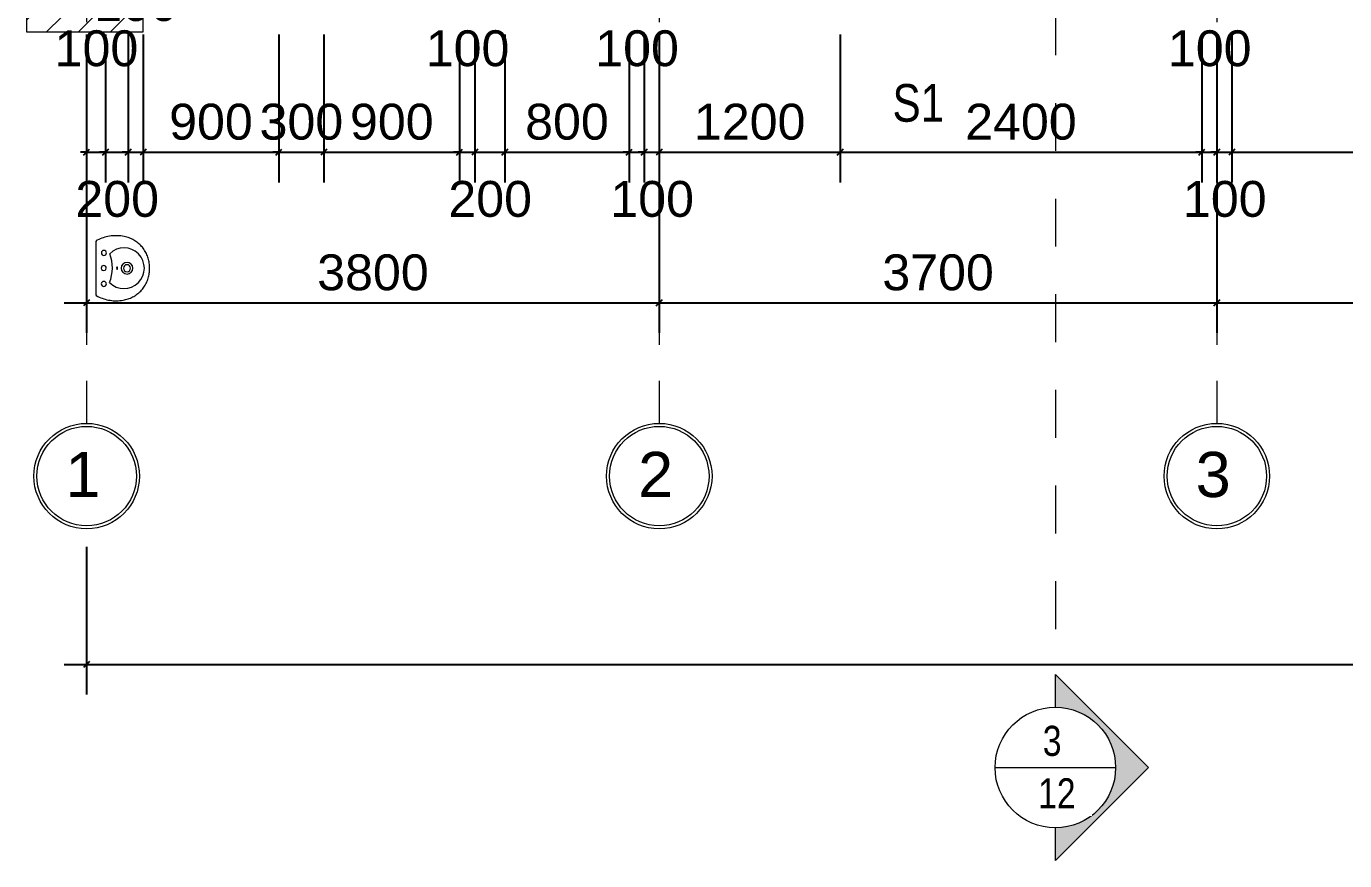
# Model space of a CAD drawing. Header units: millimetres. Extents: x -20510 to 108935, y -243239 to 20306.
# Drawn here: x 150 to 8898, y -40903 to -35365 of the extents above; entities that cross this region are included whole.
import ezdxf

# ---------------------------------------------------------------- set-up
doc = ezdxf.new("R2010")
doc.units = ezdxf.units.MM
for name, pattern in [('Abgebrochen', [714.375, 476.25, -238.125]), ('Aligning Line', [635, 317.5, -317.5]), ('Hidden', [714.375, 476.25, -238.125])]:
    doc.linetypes.add(name, pattern=pattern)
for name, color, linetype, lineweight in [('A-ANNO-DIMS', 1, 'Continuous', 9), ('A-WALL', 7, 'Continuous', 25), ('A-WALL-PATT', 8, 'Continuous', 18), ('G-ANNO-SYMB', 6, 'Abgebrochen', 9), ('G-ANNO-TEXT', 2, 'Continuous', 9), ('P-SANR-FIXT', 3, 'Continuous', 9), ('S-GRID', 1, 'Continuous', 9), ('S-GRID-IDEN', 1, 'Continuous', 9)]:
    doc.layers.add(name, color=color, linetype=linetype, lineweight=lineweight)
doc.styles.add('Arial', font='arial.ttf', dxfattribs={"width": 0.8, "height": 250})
doc.styles.add('Arial_2', font='arial.ttf', dxfattribs={"height": 300})
doc.styles.add('Arial_3', font='arial.ttf', dxfattribs={"width": 0.8, "height": 250})
doc.styles.add('Arial_5', font='arial.ttf', dxfattribs={"height": 238.125})
doc.dimstyles.new('SecretInternalLinAngDimStyle5p4736185', dxfattribs={"dimscale": 304.8, "dimtxt": 242.94927, "dimasz": 0.130208, "dimexe": 0.656168, "dimexo": 0.0625, "dimgap": 0.260417, "dimtad": 1, "dimdec": 0, "dimrnd": 100, "dimzin": 0, "dimdsep": 46, "dimtxsty": 'Arial_5', "dimblk1": 'OBLIQUE', "dimblk2": 'OBLIQUE', "dimsah": 1, "dimcen": 0.09, "dimdle": 0.492126, "dimazin": 0, "dimtfac": 1, "dimtdec": 4, "dimtix": 1, "dimtmove": 0, "dimatfit": 3, "dimfxl": 2.624672, "dimfxlon": 1, "dimtvp": 1, "dimtolj": 1, "dimtzin": 0, "dimarcsym": 2})
doc.dimstyles.new('SecretInternalLinAngDimStyle5p4736185_1', dxfattribs={"dimscale": 304.8, "dimtxt": 242.94927, "dimasz": 0.130208, "dimexe": 0.656168, "dimexo": 0.0625, "dimgap": 0.260417, "dimtad": 1, "dimdec": 0, "dimrnd": 100, "dimzin": 0, "dimdsep": 46, "dimtxsty": 'Arial_5', "dimblk1": 'OBLIQUE', "dimblk2": 'OBLIQUE', "dimsah": 1, "dimcen": 0.09, "dimdle": 0.492126, "dimazin": 0, "dimtfac": 1, "dimtdec": 4, "dimtix": 1, "dimtmove": 2, "dimatfit": 3, "dimfxl": 2.624672, "dimfxlon": 1, "dimtvp": 1, "dimtolj": 1, "dimtzin": 0, "dimarcsym": 2})

# ---------------------------------------------------------------- blocks, each defined once
blk = doc.blocks.new('Sink - Cloakroom - 440 x 350mm-2348746-02_MẶT BẰNG TẦNG 2')
at = {"layer": 'P-SANR-FIXT'}
for p, q in [((182.1, 0), (-179.1, 0)), ((-177.5, 0), (-176.5, 0)), ((176.5, 0), (177.5, 0))]:
    blk.add_line(p, q, dxfattribs=at)
at = {"layer": 'P-SANR-FIXT', "flags": 128}
for points in [[(0, 353.4), (-8.3, 353.5), (-16.7, 353.2), (-25, 352.6), (-33.3, 351.7), (-41.5, 350.4), (-49.7, 348.9), (-57.8, 346.9), (-65.8, 344.7), (-73.8, 342.1), (-81.6, 339.3), (-89.3, 336.1), (-96.9, 332.6), (-104.3, 328.8), (-111.5, 324.7), (-118.6, 320.4), (-125.6, 315.7), (-132.3, 310.8), (-138.8, 305.6), (-145.1, 300.2), (-151.2, 294.5), (-157.1, 288.5), (-162.7, 282.4), (-168, 276), (-173.1, 269.4), (-178, 262.6), (-182.5, 255.6), (-186.8, 248.5), (-190.8, 241.2), (-194.5, 233.7), (-197.9, 226.1), (-201, 218.3), (-203.8, 210.5), (-206.2, 202.5), (-208.3, 194.5), (-208.4, 194.2)], [(208.4, 194.2), (206.3, 202.3), (203.8, 210.3), (201.1, 218.1), (198, 225.9), (194.6, 233.5), (190.9, 241), (186.9, 248.3), (182.7, 255.5), (178.1, 262.4), (173.3, 269.2), (168.2, 275.8), (162.8, 282.2), (157.2, 288.4), (151.4, 294.3), (145.3, 300), (139, 305.5), (132.5, 310.7), (125.7, 315.6), (118.8, 320.2), (111.7, 324.6), (104.5, 328.7), (97, 332.5), (89.5, 336), (81.8, 339.2), (74, 342.1), (66, 344.6), (58, 346.9), (49.9, 348.8), (41.7, 350.4), (33.5, 351.7), (25.2, 352.6), (16.9, 353.2), (8.6, 353.5), (0.2, 353.4), (0, 353.4)], [(-208.4, 194.2), (-210.7, 183.7), (-212.6, 173.1), (-214.1, 162.5), (-215.2, 151.7), (-215.8, 141), (-216, 130.2), (-215.7, 119.4), (-215.1, 108.7), (-214, 98), (-212.5, 87.3), (-210.5, 76.7), (-208.1, 66.2), (-205.3, 55.8), (-202.1, 45.5), (-198.5, 35.4), (-194.5, 25.4), (-190.1, 15.6), (-185.3, 5.9), (-182.1, 0)], [(182.1, 0), (187.1, 9.5), (191.8, 19.2), (196.1, 29.1), (199.9, 39.2), (203.4, 49.4), (206.4, 59.7), (209.1, 70.2), (211.3, 80.7), (213.1, 91.3), (214.4, 102), (215.4, 112.7), (215.9, 123.5), (216, 134.3), (215.6, 145), (214.8, 155.8), (213.6, 166.5), (212, 177.1), (209.9, 187.7), (208.4, 194.2)]]:
    blk.add_lwpolyline(points, dxfattribs=at)
at = {"layer": 'P-SANR-FIXT'}
for centre, radius, start, end in [((0, 183.6), 135, 314.94439, 224.53709), ((0, 203.6), 38.6, 0, 180), ((0, 203.6), 38.6, 180, 0), ((0, 203.6), 23.5, 0, 180), ((0, 203.6), 23.5, 180, 0), ((-1.6, -160.3), 266.6, 68.68012, 110.80136), ((-101.3, 50.7), 17, 0, 180), ((-101.3, 50.7), 17, 180, 0), ((-0.8, 49.2), 16.8, 90, 270), ((-0.8, 49.2), 16.8, 270, 90), ((104.3, 49.7), 17, 0, 180), ((104.3, 49.7), 17, 180, 0)]:
    blk.add_arc(centre, radius, start, end, dxfattribs=at)
for major_axis in [(-9.08, 0), (9.08, 0)]:
    blk.add_ellipse((-0.5, 137.4), major_axis=major_axis, ratio=0.332108, start_param=3.141593, end_param=6.283185, dxfattribs=at)
blk.add_open_spline([(0, 353.3), (0, 353.4), (0, 353.4), (0, 353.4)], degree=3, dxfattribs=at)
for points, knots in [([(0, 353.4), (0, 353.4), (0, 353.3), (0, 352.7), (0, 351.5), (0, 350.3), (0, 349.7), (0, 349.4)], [-0.8570646, -0.8570646, -0.8570646, -0.8570646, -0.75, -0.5, -0.25, -0.125, 0, 0, 0, 0]), ([(-182, 0), (-181.9, 0), (-181.8, 0), (-181.6, 0), (-181.1, 0), (-180.3, 0), (-179.1, 0), (-178.2, 0), (-177.5, 0)], [-0.75, -0.75, -0.75, -0.75, -0.6875, -0.625, -0.5, -0.375, -0.25, 0, 0, 0, 0]), ([(177.5, 0), (178.2, 0), (179.1, 0), (180.3, 0), (181.1, 0), (181.6, 0), (181.8, 0), (181.9, 0), (182, 0)], [-1, -1, -1, -1, -0.75, -0.625, -0.5, -0.375, -0.3125, -0.25, -0.25, -0.25, -0.25])]:
    blk.add_open_spline(points, degree=3, knots=knots, dxfattribs=at)
blk = doc.blocks.new('Section - CAT DUNG-122916-02_MẶT BẰNG TẦNG 2')
at = {"layer": 'G-ANNO-SYMB', "linetype": 'Continuous'}
h = blk.add_hatch(color=256, dxfattribs=at)
edge = h.paths.add_edge_path()
edge.add_line((0.181, 0), (-2, 0))
edge.add_arc((-6, 0), 4, 0, 90)
edge.add_arc((-6, 0), 4, 90, 180)
edge.add_line((-10, 0), (-12.181, 0))
edge.add_line((-12.181, 0), (-6, 6.181))
edge.add_line((-6, 6.181), (0.181, 0))
for p, q in [((-6, 6.181), (-12.181, 0)), ((0.181, 0), (-6, 6.181)), ((-12.181, 0), (-10, 0)), ((-2, 0), (0.181, 0))]:
    blk.add_line(p, q, dxfattribs=at)
for start, end in [(360, 180), (90, 180), (0, 90), (180, 360)]:
    blk.add_arc((-6, 0), 4, start, end, dxfattribs=at)
blk = doc.blocks.new('Grid - TRUC  D1-102336-02_MẶT BẰNG TẦNG 2')
at = {"layer": 'S-GRID-IDEN'}
for radius in [3.5, 3.3]:
    blk.add_circle((0, 0), radius, dxfattribs=at)
blk = doc.blocks.new('_Oblique')
at = {"color": 0, "linetype": 'ByBlock', "lineweight": -2}
blk.add_line((-0.5, -0.5), (0.5, 0.5), dxfattribs=at)
blk = doc.blocks.new('DIMBLOCK1-02_MẶT BẰNG TẦNG 2')
at = {"layer": 'A-ANNO-DIMS', "color": 0, "lineweight": -2, "transparency": 16777216}
for p, q in [((550, -38819.1), (550, -39800)), ((37150, -38819.1), (37150, -39800)), ((400, -39600), (37300, -39600))]:
    blk.add_line(p, q, dxfattribs=at)
at = {"layer": 'Defpoints', "color": 0, "transparency": 16777216}
for p in [(550, -38800), (37150, -38800), (37150, -39600)]:
    blk.add_point(p, dxfattribs=at)
at = {"layer": 'A-ANNO-DIMS', "color": 0, "lineweight": -2, "transparency": 16777216, "xscale": 39.6875, "yscale": 39.6875, "zscale": 39.6875, "rotation": 180}
blk.add_blockref('_Oblique', (550, -39600), dxfattribs=at)
at = {"layer": 'A-ANNO-DIMS', "color": 0, "lineweight": -2, "transparency": 16777216, "xscale": 39.6875, "yscale": 39.6875, "zscale": 39.6875}
blk.add_blockref('_Oblique', (37150, -39600), dxfattribs=at)
at = {"layer": 'A-ANNO-DIMS', "color": 0, "transparency": 16777216, "insert": (18850, -39399), "char_height": 238.12, "width": 1098.878, "attachment_point": 5, "style": 'Arial_5'}
blk.add_mtext('\\A1;36600', dxfattribs=at)
blk = doc.blocks.new('DIMBLOCK2-02_MẶT BẰNG TẦNG 2')
at = {"layer": 'A-ANNO-DIMS', "color": 0, "lineweight": -2, "transparency": 16777216}
for p, q in [((550, -36419.1), (550, -37400)), ((4350, -36419.1), (4350, -37400)), ((400, -37200), (4500, -37200))]:
    blk.add_line(p, q, dxfattribs=at)
at = {"layer": 'Defpoints', "color": 0, "transparency": 16777216}
for p in [(550, -36400), (4350, -36400), (4350, -37200)]:
    blk.add_point(p, dxfattribs=at)
at = {"layer": 'A-ANNO-DIMS', "color": 0, "lineweight": -2, "transparency": 16777216, "xscale": 39.6875, "yscale": 39.6875, "zscale": 39.6875, "rotation": 180}
blk.add_blockref('_Oblique', (550, -37200), dxfattribs=at)
at = {"layer": 'A-ANNO-DIMS', "color": 0, "lineweight": -2, "transparency": 16777216, "xscale": 39.6875, "yscale": 39.6875, "zscale": 39.6875}
blk.add_blockref('_Oblique', (4350, -37200), dxfattribs=at)
at = {"layer": 'A-ANNO-DIMS', "color": 0, "transparency": 16777216, "insert": (2450, -36999), "char_height": 238.12, "width": 879.103, "attachment_point": 5, "style": 'Arial_5'}
blk.add_mtext('\\A1;3800', dxfattribs=at)
blk = doc.blocks.new('DIMBLOCK3-02_MẶT BẰNG TẦNG 2')
at = {"layer": 'A-ANNO-DIMS', "color": 0, "lineweight": -2, "transparency": 16777216}
for p, q in [((4350, -36419.1), (4350, -37400)), ((8050, -36419.1), (8050, -37400)), ((4200, -37200), (8200, -37200))]:
    blk.add_line(p, q, dxfattribs=at)
at = {"layer": 'Defpoints', "color": 0, "transparency": 16777216}
for p in [(4350, -36400), (8050, -36400), (8050, -37200)]:
    blk.add_point(p, dxfattribs=at)
at = {"layer": 'A-ANNO-DIMS', "color": 0, "lineweight": -2, "transparency": 16777216, "xscale": 39.6875, "yscale": 39.6875, "zscale": 39.6875, "rotation": 180}
blk.add_blockref('_Oblique', (4350, -37200), dxfattribs=at)
at = {"layer": 'A-ANNO-DIMS', "color": 0, "lineweight": -2, "transparency": 16777216, "xscale": 39.6875, "yscale": 39.6875, "zscale": 39.6875}
blk.add_blockref('_Oblique', (8050, -37200), dxfattribs=at)
at = {"layer": 'A-ANNO-DIMS', "color": 0, "transparency": 16777216, "insert": (6200, -36999), "char_height": 238.12, "width": 879.103, "attachment_point": 5, "style": 'Arial_5'}
blk.add_mtext('\\A1;3700', dxfattribs=at)
blk = doc.blocks.new('DIMBLOCK4-02_MẶT BẰNG TẦNG 2')
at = {"layer": 'A-ANNO-DIMS', "color": 0, "lineweight": -2, "transparency": 16777216}
for p, q in [((8050, -36419.1), (8050, -37400)), ((11650, -36419.1), (11650, -37400)), ((7900, -37200), (11800, -37200))]:
    blk.add_line(p, q, dxfattribs=at)
at = {"layer": 'Defpoints', "color": 0, "transparency": 16777216}
for p in [(8050, -36400), (11650, -36400), (11650, -37200)]:
    blk.add_point(p, dxfattribs=at)
at = {"layer": 'A-ANNO-DIMS', "color": 0, "lineweight": -2, "transparency": 16777216, "xscale": 39.6875, "yscale": 39.6875, "zscale": 39.6875, "rotation": 180}
blk.add_blockref('_Oblique', (8050, -37200), dxfattribs=at)
at = {"layer": 'A-ANNO-DIMS', "color": 0, "lineweight": -2, "transparency": 16777216, "xscale": 39.6875, "yscale": 39.6875, "zscale": 39.6875}
blk.add_blockref('_Oblique', (11650, -37200), dxfattribs=at)
at = {"layer": 'A-ANNO-DIMS', "color": 0, "transparency": 16777216, "insert": (9850, -36999), "char_height": 238.12, "width": 879.103, "attachment_point": 5, "style": 'Arial_5'}
blk.add_mtext('\\A1;3600', dxfattribs=at)
blk = doc.blocks.new('DIMBLOCK12-02_MẶT BẰNG TẦNG 2')
at = {"layer": 'A-ANNO-DIMS', "color": 0, "lineweight": -2, "transparency": 16777216}
for p, q in [((550, -35419.1), (550, -36400)), ((675, -35419.1), (675, -36400)), ((550, -36200), (510.3, -36200)), ((550, -36200), (675, -36200)), ((675, -36200), (714.7, -36200))]:
    blk.add_line(p, q, dxfattribs=at)
at = {"layer": 'Defpoints', "color": 0, "transparency": 16777216}
for p in [(550, -35400), (675, -35400), (675, -36200)]:
    blk.add_point(p, dxfattribs=at)
at = {"layer": 'A-ANNO-DIMS', "color": 0, "lineweight": -2, "transparency": 16777216, "xscale": 39.6875, "yscale": 39.6875, "zscale": 39.6875}
blk.add_blockref('_Oblique', (550, -36200), dxfattribs=at)
at = {"layer": 'A-ANNO-DIMS', "color": 0, "lineweight": -2, "transparency": 16777216, "xscale": 39.6875, "yscale": 39.6875, "zscale": 39.6875, "rotation": 180}
blk.add_blockref('_Oblique', (675, -36200), dxfattribs=at)
at = {"layer": 'A-ANNO-DIMS', "color": 0, "transparency": 16777216, "insert": (337.8, -35390.9), "char_height": 238.12, "width": 659.327, "attachment_point": 1, "line_spacing_factor": 0.941778, "style": 'Arial_5'}
blk.add_mtext('\\A1;100', dxfattribs=at)
blk = doc.blocks.new('DIMBLOCK13-02_MẶT BẰNG TẦNG 2')
at = {"layer": 'A-ANNO-DIMS', "color": 0, "lineweight": -2, "transparency": 16777216}
for p, q in [((675, -35419.1), (675, -36400)), ((825, -35419.1), (825, -36400)), ((675, -36200), (635.3, -36200)), ((675, -36200), (825, -36200)), ((825, -36200), (864.7, -36200))]:
    blk.add_line(p, q, dxfattribs=at)
at = {"layer": 'Defpoints', "color": 0, "transparency": 16777216}
for p in [(675, -35400), (825, -35400), (825, -36200)]:
    blk.add_point(p, dxfattribs=at)
at = {"layer": 'A-ANNO-DIMS', "color": 0, "lineweight": -2, "transparency": 16777216, "xscale": 39.6875, "yscale": 39.6875, "zscale": 39.6875}
blk.add_blockref('_Oblique', (675, -36200), dxfattribs=at)
at = {"layer": 'A-ANNO-DIMS', "color": 0, "lineweight": -2, "transparency": 16777216, "xscale": 39.6875, "yscale": 39.6875, "zscale": 39.6875, "rotation": 180}
blk.add_blockref('_Oblique', (825, -36200), dxfattribs=at)
at = {"layer": 'A-ANNO-DIMS', "color": 0, "transparency": 16777216, "insert": (475.3, -36390.9), "char_height": 238.12, "width": 659.327, "attachment_point": 1, "line_spacing_factor": 0.941778, "style": 'Arial_5'}
blk.add_mtext('\\A1;200', dxfattribs=at)
blk = doc.blocks.new('DIMBLOCK14-02_MẶT BẰNG TẦNG 2')
at = {"layer": 'A-ANNO-DIMS', "color": 0, "lineweight": -2, "transparency": 16777216}
for p, q in [((825, -35419.1), (825, -36400)), ((925, -35419.1), (925, -36400)), ((825, -36200), (785.3, -36200)), ((825, -36200), (925, -36200)), ((925, -36200), (964.7, -36200))]:
    blk.add_line(p, q, dxfattribs=at)
at = {"layer": 'Defpoints', "color": 0, "transparency": 16777216}
for p in [(825, -35400), (925, -35400), (925, -36200)]:
    blk.add_point(p, dxfattribs=at)
at = {"layer": 'A-ANNO-DIMS', "color": 0, "lineweight": -2, "transparency": 16777216, "xscale": 39.6875, "yscale": 39.6875, "zscale": 39.6875}
blk.add_blockref('_Oblique', (825, -36200), dxfattribs=at)
at = {"layer": 'A-ANNO-DIMS', "color": 0, "lineweight": -2, "transparency": 16777216, "xscale": 39.6875, "yscale": 39.6875, "zscale": 39.6875, "rotation": 180}
blk.add_blockref('_Oblique', (925, -36200), dxfattribs=at)
at = {"layer": 'A-ANNO-DIMS', "color": 0, "transparency": 16777216, "insert": (600.3, -35090.9), "char_height": 238.12, "width": 659.327, "attachment_point": 1, "line_spacing_factor": 0.941778, "style": 'Arial_5'}
blk.add_mtext('\\A1;100', dxfattribs=at)
blk = doc.blocks.new('DIMBLOCK15-02_MẶT BẰNG TẦNG 2')
at = {"layer": 'A-ANNO-DIMS', "color": 0, "lineweight": -2, "transparency": 16777216}
for p, q in [((925, -35419.1), (925, -36400)), ((1825, -35419.1), (1825, -36400)), ((775, -36200), (1975, -36200))]:
    blk.add_line(p, q, dxfattribs=at)
at = {"layer": 'Defpoints', "color": 0, "transparency": 16777216}
for p in [(925, -35400), (1825, -35400), (1825, -36200)]:
    blk.add_point(p, dxfattribs=at)
at = {"layer": 'A-ANNO-DIMS', "color": 0, "lineweight": -2, "transparency": 16777216, "xscale": 39.6875, "yscale": 39.6875, "zscale": 39.6875, "rotation": 180}
blk.add_blockref('_Oblique', (925, -36200), dxfattribs=at)
at = {"layer": 'A-ANNO-DIMS', "color": 0, "lineweight": -2, "transparency": 16777216, "xscale": 39.6875, "yscale": 39.6875, "zscale": 39.6875}
blk.add_blockref('_Oblique', (1825, -36200), dxfattribs=at)
at = {"layer": 'A-ANNO-DIMS', "color": 0, "transparency": 16777216, "insert": (1375, -35999), "char_height": 238.12, "width": 659.327, "attachment_point": 5, "style": 'Arial_5'}
blk.add_mtext('\\A1;900', dxfattribs=at)
blk = doc.blocks.new('DIMBLOCK16-02_MẶT BẰNG TẦNG 2')
at = {"layer": 'A-ANNO-DIMS', "color": 0, "lineweight": -2, "transparency": 16777216}
for p, q in [((1825, -35419.1), (1825, -36400)), ((2125, -35419.1), (2125, -36400)), ((1825, -36200), (1785.3, -36200)), ((1825, -36200), (2125, -36200)), ((2125, -36200), (2164.7, -36200))]:
    blk.add_line(p, q, dxfattribs=at)
at = {"layer": 'Defpoints', "color": 0, "transparency": 16777216}
for p in [(1825, -35400), (2125, -35400), (2125, -36200)]:
    blk.add_point(p, dxfattribs=at)
at = {"layer": 'A-ANNO-DIMS', "color": 0, "lineweight": -2, "transparency": 16777216, "xscale": 39.6875, "yscale": 39.6875, "zscale": 39.6875}
blk.add_blockref('_Oblique', (1825, -36200), dxfattribs=at)
at = {"layer": 'A-ANNO-DIMS', "color": 0, "lineweight": -2, "transparency": 16777216, "xscale": 39.6875, "yscale": 39.6875, "zscale": 39.6875, "rotation": 180}
blk.add_blockref('_Oblique', (2125, -36200), dxfattribs=at)
at = {"layer": 'A-ANNO-DIMS', "color": 0, "transparency": 16777216, "insert": (1975, -35999), "char_height": 238.12, "width": 659.327, "attachment_point": 5, "style": 'Arial_5'}
blk.add_mtext('\\A1;300', dxfattribs=at)
blk = doc.blocks.new('DIMBLOCK17-02_MẶT BẰNG TẦNG 2')
at = {"layer": 'A-ANNO-DIMS', "color": 0, "lineweight": -2, "transparency": 16777216}
for p, q in [((2125, -35419.1), (2125, -36400)), ((3025, -35419.1), (3025, -36400)), ((1975, -36200), (3175, -36200))]:
    blk.add_line(p, q, dxfattribs=at)
at = {"layer": 'Defpoints', "color": 0, "transparency": 16777216}
for p in [(2125, -35400), (3025, -35400), (3025, -36200)]:
    blk.add_point(p, dxfattribs=at)
at = {"layer": 'A-ANNO-DIMS', "color": 0, "lineweight": -2, "transparency": 16777216, "xscale": 39.6875, "yscale": 39.6875, "zscale": 39.6875, "rotation": 180}
blk.add_blockref('_Oblique', (2125, -36200), dxfattribs=at)
at = {"layer": 'A-ANNO-DIMS', "color": 0, "lineweight": -2, "transparency": 16777216, "xscale": 39.6875, "yscale": 39.6875, "zscale": 39.6875}
blk.add_blockref('_Oblique', (3025, -36200), dxfattribs=at)
at = {"layer": 'A-ANNO-DIMS', "color": 0, "transparency": 16777216, "insert": (2575, -35999), "char_height": 238.12, "width": 659.327, "attachment_point": 5, "style": 'Arial_5'}
blk.add_mtext('\\A1;900', dxfattribs=at)
blk = doc.blocks.new('DIMBLOCK18-02_MẶT BẰNG TẦNG 2')
at = {"layer": 'A-ANNO-DIMS', "color": 0, "lineweight": -2, "transparency": 16777216}
for p, q in [((3025, -35419.1), (3025, -36400)), ((3125, -35419.1), (3125, -36400)), ((3025, -36200), (2985.3, -36200)), ((3025, -36200), (3125, -36200)), ((3125, -36200), (3164.7, -36200))]:
    blk.add_line(p, q, dxfattribs=at)
at = {"layer": 'Defpoints', "color": 0, "transparency": 16777216}
for p in [(3025, -35400), (3125, -35400), (3125, -36200)]:
    blk.add_point(p, dxfattribs=at)
at = {"layer": 'A-ANNO-DIMS', "color": 0, "lineweight": -2, "transparency": 16777216, "xscale": 39.6875, "yscale": 39.6875, "zscale": 39.6875}
blk.add_blockref('_Oblique', (3025, -36200), dxfattribs=at)
at = {"layer": 'A-ANNO-DIMS', "color": 0, "lineweight": -2, "transparency": 16777216, "xscale": 39.6875, "yscale": 39.6875, "zscale": 39.6875, "rotation": 180}
blk.add_blockref('_Oblique', (3125, -36200), dxfattribs=at)
at = {"layer": 'A-ANNO-DIMS', "color": 0, "transparency": 16777216, "insert": (2800.3, -35390.9), "char_height": 238.12, "width": 659.327, "attachment_point": 1, "line_spacing_factor": 0.941778, "style": 'Arial_5'}
blk.add_mtext('\\A1;100', dxfattribs=at)
blk = doc.blocks.new('DIMBLOCK19-02_MẶT BẰNG TẦNG 2')
at = {"layer": 'A-ANNO-DIMS', "color": 0, "lineweight": -2, "transparency": 16777216}
for p, q in [((3125, -35419.1), (3125, -36400)), ((3325, -35419.1), (3325, -36400)), ((2975, -36200), (3475, -36200))]:
    blk.add_line(p, q, dxfattribs=at)
at = {"layer": 'Defpoints', "color": 0, "transparency": 16777216}
for p in [(3125, -35400), (3325, -35400), (3325, -36200)]:
    blk.add_point(p, dxfattribs=at)
at = {"layer": 'A-ANNO-DIMS', "color": 0, "lineweight": -2, "transparency": 16777216, "xscale": 39.6875, "yscale": 39.6875, "zscale": 39.6875, "rotation": 180}
blk.add_blockref('_Oblique', (3125, -36200), dxfattribs=at)
at = {"layer": 'A-ANNO-DIMS', "color": 0, "lineweight": -2, "transparency": 16777216, "xscale": 39.6875, "yscale": 39.6875, "zscale": 39.6875}
blk.add_blockref('_Oblique', (3325, -36200), dxfattribs=at)
at = {"layer": 'A-ANNO-DIMS', "color": 0, "transparency": 16777216, "insert": (2950.3, -36390.9), "char_height": 238.12, "width": 659.327, "attachment_point": 1, "line_spacing_factor": 0.941778, "style": 'Arial_5'}
blk.add_mtext('\\A1;200', dxfattribs=at)
blk = doc.blocks.new('DIMBLOCK20-02_MẶT BẰNG TẦNG 2')
at = {"layer": 'A-ANNO-DIMS', "color": 0, "lineweight": -2, "transparency": 16777216}
for p, q in [((3325, -35419.1), (3325, -36400)), ((4150, -35419.1), (4150, -36400)), ((3175, -36200), (4300, -36200))]:
    blk.add_line(p, q, dxfattribs=at)
at = {"layer": 'Defpoints', "color": 0, "transparency": 16777216}
for p in [(3325, -35400), (4150, -35400), (4150, -36200)]:
    blk.add_point(p, dxfattribs=at)
at = {"layer": 'A-ANNO-DIMS', "color": 0, "lineweight": -2, "transparency": 16777216, "xscale": 39.6875, "yscale": 39.6875, "zscale": 39.6875, "rotation": 180}
blk.add_blockref('_Oblique', (3325, -36200), dxfattribs=at)
at = {"layer": 'A-ANNO-DIMS', "color": 0, "lineweight": -2, "transparency": 16777216, "xscale": 39.6875, "yscale": 39.6875, "zscale": 39.6875}
blk.add_blockref('_Oblique', (4150, -36200), dxfattribs=at)
at = {"layer": 'A-ANNO-DIMS', "color": 0, "transparency": 16777216, "insert": (3737.5, -35999), "char_height": 238.12, "width": 659.327, "attachment_point": 5, "style": 'Arial_5'}
blk.add_mtext('\\A1;800', dxfattribs=at)
blk = doc.blocks.new('DIMBLOCK21-02_MẶT BẰNG TẦNG 2')
at = {"layer": 'A-ANNO-DIMS', "color": 0, "lineweight": -2, "transparency": 16777216}
for p, q in [((4150, -35419.1), (4150, -36400)), ((4250, -35419.1), (4250, -36400)), ((4150, -36200), (4110.3, -36200)), ((4150, -36200), (4250, -36200)), ((4250, -36200), (4289.7, -36200))]:
    blk.add_line(p, q, dxfattribs=at)
at = {"layer": 'Defpoints', "color": 0, "transparency": 16777216}
for p in [(4150, -35400), (4250, -35400), (4250, -36200)]:
    blk.add_point(p, dxfattribs=at)
at = {"layer": 'A-ANNO-DIMS', "color": 0, "lineweight": -2, "transparency": 16777216, "xscale": 39.6875, "yscale": 39.6875, "zscale": 39.6875}
blk.add_blockref('_Oblique', (4150, -36200), dxfattribs=at)
at = {"layer": 'A-ANNO-DIMS', "color": 0, "lineweight": -2, "transparency": 16777216, "xscale": 39.6875, "yscale": 39.6875, "zscale": 39.6875, "rotation": 180}
blk.add_blockref('_Oblique', (4250, -36200), dxfattribs=at)
at = {"layer": 'A-ANNO-DIMS', "color": 0, "transparency": 16777216, "insert": (3925.3, -35390.9), "char_height": 238.12, "width": 659.327, "attachment_point": 1, "line_spacing_factor": 0.941778, "style": 'Arial_5'}
blk.add_mtext('\\A1;100', dxfattribs=at)
blk = doc.blocks.new('DIMBLOCK22-02_MẶT BẰNG TẦNG 2')
at = {"layer": 'A-ANNO-DIMS', "color": 0, "lineweight": -2, "transparency": 16777216}
for p, q in [((4250, -35419.1), (4250, -36400)), ((4350, -35419.1), (4350, -36400)), ((4250, -36200), (4210.3, -36200)), ((4250, -36200), (4350, -36200)), ((4350, -36200), (4389.7, -36200))]:
    blk.add_line(p, q, dxfattribs=at)
at = {"layer": 'Defpoints', "color": 0, "transparency": 16777216}
for p in [(4250, -35400), (4350, -35400), (4350, -36200)]:
    blk.add_point(p, dxfattribs=at)
at = {"layer": 'A-ANNO-DIMS', "color": 0, "lineweight": -2, "transparency": 16777216, "xscale": 39.6875, "yscale": 39.6875, "zscale": 39.6875}
blk.add_blockref('_Oblique', (4250, -36200), dxfattribs=at)
at = {"layer": 'A-ANNO-DIMS', "color": 0, "lineweight": -2, "transparency": 16777216, "xscale": 39.6875, "yscale": 39.6875, "zscale": 39.6875, "rotation": 180}
blk.add_blockref('_Oblique', (4350, -36200), dxfattribs=at)
at = {"layer": 'A-ANNO-DIMS', "color": 0, "transparency": 16777216, "insert": (4025.3, -36390.9), "char_height": 238.12, "width": 659.327, "attachment_point": 1, "line_spacing_factor": 0.941778, "style": 'Arial_5'}
blk.add_mtext('\\A1;100', dxfattribs=at)
blk = doc.blocks.new('DIMBLOCK23-02_MẶT BẰNG TẦNG 2')
at = {"layer": 'A-ANNO-DIMS', "color": 0, "lineweight": -2, "transparency": 16777216}
for p, q in [((4350, -35419.1), (4350, -36400)), ((5550, -35419.1), (5550, -36400)), ((4200, -36200), (5700, -36200))]:
    blk.add_line(p, q, dxfattribs=at)
at = {"layer": 'Defpoints', "color": 0, "transparency": 16777216}
for p in [(4350, -35400), (5550, -35400), (5550, -36200)]:
    blk.add_point(p, dxfattribs=at)
at = {"layer": 'A-ANNO-DIMS', "color": 0, "lineweight": -2, "transparency": 16777216, "xscale": 39.6875, "yscale": 39.6875, "zscale": 39.6875, "rotation": 180}
blk.add_blockref('_Oblique', (4350, -36200), dxfattribs=at)
at = {"layer": 'A-ANNO-DIMS', "color": 0, "lineweight": -2, "transparency": 16777216, "xscale": 39.6875, "yscale": 39.6875, "zscale": 39.6875}
blk.add_blockref('_Oblique', (5550, -36200), dxfattribs=at)
at = {"layer": 'A-ANNO-DIMS', "color": 0, "transparency": 16777216, "insert": (4950, -35999), "char_height": 238.12, "width": 879.103, "attachment_point": 5, "style": 'Arial_5'}
blk.add_mtext('\\A1;1200', dxfattribs=at)
blk = doc.blocks.new('DIMBLOCK24-02_MẶT BẰNG TẦNG 2')
at = {"layer": 'A-ANNO-DIMS', "color": 0, "lineweight": -2, "transparency": 16777216}
for p, q in [((5550, -35419.1), (5550, -36400)), ((7950, -35419.1), (7950, -36400)), ((5400, -36200), (8100, -36200))]:
    blk.add_line(p, q, dxfattribs=at)
at = {"layer": 'Defpoints', "color": 0, "transparency": 16777216}
for p in [(5550, -35400), (7950, -35400), (7950, -36200)]:
    blk.add_point(p, dxfattribs=at)
at = {"layer": 'A-ANNO-DIMS', "color": 0, "lineweight": -2, "transparency": 16777216, "xscale": 39.6875, "yscale": 39.6875, "zscale": 39.6875, "rotation": 180}
blk.add_blockref('_Oblique', (5550, -36200), dxfattribs=at)
at = {"layer": 'A-ANNO-DIMS', "color": 0, "lineweight": -2, "transparency": 16777216, "xscale": 39.6875, "yscale": 39.6875, "zscale": 39.6875}
blk.add_blockref('_Oblique', (7950, -36200), dxfattribs=at)
at = {"layer": 'A-ANNO-DIMS', "color": 0, "transparency": 16777216, "insert": (6750, -35999), "char_height": 238.12, "width": 879.103, "attachment_point": 5, "style": 'Arial_5'}
blk.add_mtext('\\A1;2400', dxfattribs=at)
blk = doc.blocks.new('DIMBLOCK25-02_MẶT BẰNG TẦNG 2')
at = {"layer": 'A-ANNO-DIMS', "color": 0, "lineweight": -2, "transparency": 16777216}
for p, q in [((7950, -35419.1), (7950, -36400)), ((8050, -35419.1), (8050, -36400)), ((7950, -36200), (7910.3, -36200)), ((7950, -36200), (8050, -36200)), ((8050, -36200), (8089.7, -36200))]:
    blk.add_line(p, q, dxfattribs=at)
at = {"layer": 'Defpoints', "color": 0, "transparency": 16777216}
for p in [(7950, -35400), (8050, -35400), (8050, -36200)]:
    blk.add_point(p, dxfattribs=at)
at = {"layer": 'A-ANNO-DIMS', "color": 0, "lineweight": -2, "transparency": 16777216, "xscale": 39.6875, "yscale": 39.6875, "zscale": 39.6875}
blk.add_blockref('_Oblique', (7950, -36200), dxfattribs=at)
at = {"layer": 'A-ANNO-DIMS', "color": 0, "lineweight": -2, "transparency": 16777216, "xscale": 39.6875, "yscale": 39.6875, "zscale": 39.6875, "rotation": 180}
blk.add_blockref('_Oblique', (8050, -36200), dxfattribs=at)
at = {"layer": 'A-ANNO-DIMS', "color": 0, "transparency": 16777216, "insert": (7725.3, -35390.9), "char_height": 238.12, "width": 659.327, "attachment_point": 1, "line_spacing_factor": 0.941778, "style": 'Arial_5'}
blk.add_mtext('\\A1;100', dxfattribs=at)
blk = doc.blocks.new('DIMBLOCK26-02_MẶT BẰNG TẦNG 2')
at = {"layer": 'A-ANNO-DIMS', "color": 0, "lineweight": -2, "transparency": 16777216}
for p, q in [((8050, -35419.1), (8050, -36400)), ((8150, -35419.1), (8150, -36400)), ((8050, -36200), (8010.3, -36200)), ((8050, -36200), (8150, -36200)), ((8150, -36200), (8189.7, -36200))]:
    blk.add_line(p, q, dxfattribs=at)
at = {"layer": 'Defpoints', "color": 0, "transparency": 16777216}
for p in [(8050, -35400), (8150, -35400), (8150, -36200)]:
    blk.add_point(p, dxfattribs=at)
at = {"layer": 'A-ANNO-DIMS', "color": 0, "lineweight": -2, "transparency": 16777216, "xscale": 39.6875, "yscale": 39.6875, "zscale": 39.6875}
blk.add_blockref('_Oblique', (8050, -36200), dxfattribs=at)
at = {"layer": 'A-ANNO-DIMS', "color": 0, "lineweight": -2, "transparency": 16777216, "xscale": 39.6875, "yscale": 39.6875, "zscale": 39.6875, "rotation": 180}
blk.add_blockref('_Oblique', (8150, -36200), dxfattribs=at)
at = {"layer": 'A-ANNO-DIMS', "color": 0, "transparency": 16777216, "insert": (7825.3, -36390.9), "char_height": 238.12, "width": 659.327, "attachment_point": 1, "line_spacing_factor": 0.941778, "style": 'Arial_5'}
blk.add_mtext('\\A1;100', dxfattribs=at)
blk = doc.blocks.new('DIMBLOCK27-02_MẶT BẰNG TẦNG 2')
at = {"layer": 'A-ANNO-DIMS', "color": 0, "lineweight": -2, "transparency": 16777216}
for p, q in [((8150, -35419.1), (8150, -36400)), ((11650, -35419.1), (11650, -36400)), ((8000, -36200), (11800, -36200))]:
    blk.add_line(p, q, dxfattribs=at)
at = {"layer": 'Defpoints', "color": 0, "transparency": 16777216}
for p in [(8150, -35400), (11650, -35400), (11650, -36200)]:
    blk.add_point(p, dxfattribs=at)
at = {"layer": 'A-ANNO-DIMS', "color": 0, "lineweight": -2, "transparency": 16777216, "xscale": 39.6875, "yscale": 39.6875, "zscale": 39.6875, "rotation": 180}
blk.add_blockref('_Oblique', (8150, -36200), dxfattribs=at)
at = {"layer": 'A-ANNO-DIMS', "color": 0, "lineweight": -2, "transparency": 16777216, "xscale": 39.6875, "yscale": 39.6875, "zscale": 39.6875}
blk.add_blockref('_Oblique', (11650, -36200), dxfattribs=at)
at = {"layer": 'A-ANNO-DIMS', "color": 0, "transparency": 16777216, "insert": (9900, -35999), "char_height": 238.12, "width": 879.103, "attachment_point": 5, "style": 'Arial_5'}
blk.add_mtext('\\A1;3500', dxfattribs=at)

msp = doc.modelspace()

# ---------------------------------------------------------------- hatches: boundary and pattern name
at = {"layer": 'A-WALL-PATT', "lineweight": 9}
h = msp.add_hatch(dxfattribs=at)
h.set_pattern_fill('FP_1', color=256, style=0, pattern_type=2)
h.set_pattern_definition([(45, (29959.5, -35000), (-106.066, 106.066), [])])
h.paths.add_polyline_path([(925, -35401), (925, -35301), (150, -35301), (150, -35401), (650.7, -35401)])

# ---------------------------------------------------------------- linework, layer by layer
at = {"layer": 'A-WALL', "lineweight": 18}
for p, q in [((150, -34650), (150, -35401)), ((925, -35401), (925, -34851)), ((150, -35401), (925, -35401))]:
    msp.add_line(p, q, dxfattribs=at)
at = {"layer": 'G-ANNO-SYMB', "linetype": 'Aligning Line'}
msp.add_line((6978.4, -18728.4), (6978.4, -39684.7), dxfattribs=at)
at = {"layer": 'G-ANNO-SYMB', "linetype": 'Continuous'}
msp.add_line((6578.4, -40284.7), (7378.4, -40284.7), dxfattribs=at)
at = {"layer": 'S-GRID', "linetype": 'Hidden'}
for p, q in [((550, -17000), (550, -38000)), ((4350, -17000), (4350, -38000)), ((8050, -17000), (8050, -38000))]:
    msp.add_line(p, q, dxfattribs=at)

# ---------------------------------------------------------------- block references
at = {"layer": 'G-ANNO-SYMB', "linetype": 'Continuous', "extrusion": (0, 0, -1), "xscale": 99.99999999999991, "yscale": 99.99999999999991, "zscale": 99.99999999999991, "rotation": 90.00000000000044}
msp.add_blockref('Section - CAT DUNG-122916-02_MẶT BẰNG TẦNG 2', (-6978.4, -39684.7), dxfattribs=at)
at = {"layer": 'P-SANR-FIXT', "rotation": 270.0000000000001}
msp.add_blockref('Sink - Cloakroom - 440 x 350mm-2348746-02_MẶT BẰNG TẦNG 2', (614.3, -36970.1), dxfattribs=at)
at = {"layer": 'S-GRID-IDEN', "xscale": 99.99999999999991, "yscale": 99.99999999999991, "zscale": 99.99999999999991, "rotation": 180}
for p in [(550, -38350), (4350, -38350), (8050, -38350)]:
    msp.add_blockref('Grid - TRUC  D1-102336-02_MẶT BẰNG TẦNG 2', p, dxfattribs=at)

# ---------------------------------------------------------------- texts
at = {"layer": 'G-ANNO-TEXT', "color": 7, "insert": (5898, -35747.5), "char_height": 250, "width": 410.464, "attachment_point": 1, "style": 'Arial_3', "bg_fill": 3, "box_fill_scale": 1.25, "bg_fill_color": 9, "bg_fill_true_color": 13158600, "bg_fill_transparency": 0}
msp.add_mtext('S1', dxfattribs=at)

# ---------------------------------------------------------------- dimensions: what is measured, and where the dimension line sits
at = {"layer": 'A-ANNO-DIMS'}
for base, p1, p2, override, picture, middle in [((925, -36200), (825, -35400), (925, -35400), {"dimpost": '<>', "dimfxl": 100}, 'DIMBLOCK14-02_MẶT BẰNG TẦNG 2', (929.9, -35249.6)), ((675, -36200), (550, -35400), (675, -35400), {"dimpost": '<>', "dimfxl": 125}, 'DIMBLOCK12-02_MẶT BẰNG TẦNG 2', (667.4, -35549.6)), ((825, -36200), (675, -35400), (825, -35400), {"dimpost": '<>', "dimfxl": 150}, 'DIMBLOCK13-02_MẶT BẰNG TẦNG 2', (804.9, -36549.6)), ((3125, -36200), (3025, -35400), (3125, -35400), {"dimpost": '<>', "dimfxl": 100}, 'DIMBLOCK18-02_MẶT BẰNG TẦNG 2', (3129.9, -35549.6)), ((3325, -36200), (3125, -35400), (3325, -35400), {"dimpost": '<>', "dimfxl": 200}, 'DIMBLOCK19-02_MẶT BẰNG TẦNG 2', (3279.9, -36549.6)), ((4250, -36200), (4150, -35400), (4250, -35400), {"dimpost": '<>', "dimfxl": 100}, 'DIMBLOCK21-02_MẶT BẰNG TẦNG 2', (4254.9, -35549.6)), ((4350, -36200), (4250, -35400), (4350, -35400), {"dimpost": '<>', "dimfxl": 100}, 'DIMBLOCK22-02_MẶT BẰNG TẦNG 2', (4354.9, -36549.6)), ((8050, -36200), (7950, -35400), (8050, -35400), {"dimpost": '<>', "dimfxl": 100}, 'DIMBLOCK25-02_MẶT BẰNG TẦNG 2', (8054.9, -35549.6)), ((8150, -36200), (8050, -35400), (8150, -35400), {"dimpost": '<>', "dimfxl": 100}, 'DIMBLOCK26-02_MẶT BẰNG TẦNG 2', (8154.9, -36549.6))]:
    dim = msp.add_linear_dim(base=base, p1=p1, p2=p2, dimstyle='SecretInternalLinAngDimStyle5p4736185_1', override=override, dxfattribs=at)
    dim.commit()
    dim.dimension.update_dxf_attribs({"geometry": picture, "text_midpoint": middle, "dimtype": 160})
for base, p1, p2, override, picture, middle in [((1825, -36200), (925, -35400), (1825, -35400), {"dimpost": '<>', "dimfxl": 900}, 'DIMBLOCK15-02_MẶT BẰNG TẦNG 2', (1375, -35999)), ((2125, -36200), (1825, -35400), (2125, -35400), {"dimpost": '<>', "dimfxl": 300}, 'DIMBLOCK16-02_MẶT BẰNG TẦNG 2', (1975, -35999)), ((3025, -36200), (2125, -35400), (3025, -35400), {"dimpost": '<>', "dimfxl": 900}, 'DIMBLOCK17-02_MẶT BẰNG TẦNG 2', (2575, -35999)), ((4150, -36200), (3325, -35400), (4150, -35400), {"dimpost": '<>', "dimfxl": 825}, 'DIMBLOCK20-02_MẶT BẰNG TẦNG 2', (3737.5, -35999)), ((5550, -36200), (4350, -35400), (5550, -35400), {"dimpost": '<>', "dimfxl": 1200}, 'DIMBLOCK23-02_MẶT BẰNG TẦNG 2', (4950, -35999)), ((11650, -36200), (8150, -35400), (11650, -35400), {"dimpost": '<>', "dimfxl": 3500}, 'DIMBLOCK27-02_MẶT BẰNG TẦNG 2', (9900, -35999)), ((4350, -37200), (550, -36400), (4350, -36400), {"dimpost": '<>', "dimfxl": 3800}, 'DIMBLOCK2-02_MẶT BẰNG TẦNG 2', (2450, -36999)), ((8050, -37200), (4350, -36400), (8050, -36400), {"dimpost": '<>', "dimfxl": 3700}, 'DIMBLOCK3-02_MẶT BẰNG TẦNG 2', (6200, -36999)), ((11650, -37200), (8050, -36400), (11650, -36400), {"dimpost": '<>', "dimfxl": 3600}, 'DIMBLOCK4-02_MẶT BẰNG TẦNG 2', (9850, -36999)), ((37150, -39600), (550, -38800), (37150, -38800), {"dimpost": '<>', "dimfxl": 36600}, 'DIMBLOCK1-02_MẶT BẰNG TẦNG 2', (18850, -39399))]:
    dim = msp.add_linear_dim(base=base, p1=p1, p2=p2, dimstyle='SecretInternalLinAngDimStyle5p4736185', override=override, dxfattribs=at)
    dim.commit()
    dim.dimension.update_dxf_attribs({"geometry": picture, "text_midpoint": middle})

# ---------------------------------------------------------------- next in the draw order: texts
at = {"layer": 'G-ANNO-SYMB', "linetype": 'Continuous', "char_height": 200, "attachment_point": 1, "style": 'Arial', "bg_fill": 3, "box_fill_scale": 1.25, "bg_fill_color": 9, "bg_fill_true_color": 13158600, "bg_fill_transparency": 0}
for s, insert, width in [('3', (6895, -40007.6), 153.924), ('12', (6863.9, -40356.2), 307.848)]:
    msp.add_mtext(s, dxfattribs=dict(at, insert=insert, width=width))
at = {"layer": 'S-GRID-IDEN', "char_height": 300, "width": 288.607, "attachment_point": 1, "style": 'Arial_2', "bg_fill": 3, "box_fill_scale": 1.25, "bg_fill_color": 9, "bg_fill_true_color": 13158600, "bg_fill_transparency": 0}
for s, insert in [('1', (409.2, -38189.2)), ('2', (4209.2, -38189.2)), ('3', (7909.2, -38189.2))]:
    msp.add_mtext(s, dxfattribs=dict(at, insert=insert))

# ---------------------------------------------------------------- next in the draw order: dimensions: what is measured, and where the dimension line sits
at = {"layer": 'A-ANNO-DIMS'}
dim = msp.add_linear_dim(base=(7950, -36200), p1=(5550, -35400), p2=(7950, -35400), dimstyle='SecretInternalLinAngDimStyle5p4736185', override={"dimpost": '<>', "dimfxl": 2400}, dxfattribs=at)
dim.commit()
dim.dimension.update_dxf_attribs({"geometry": 'DIMBLOCK24-02_MẶT BẰNG TẦNG 2', "text_midpoint": (6750, -35999)})

doc.saveas('drawing.dxf')
